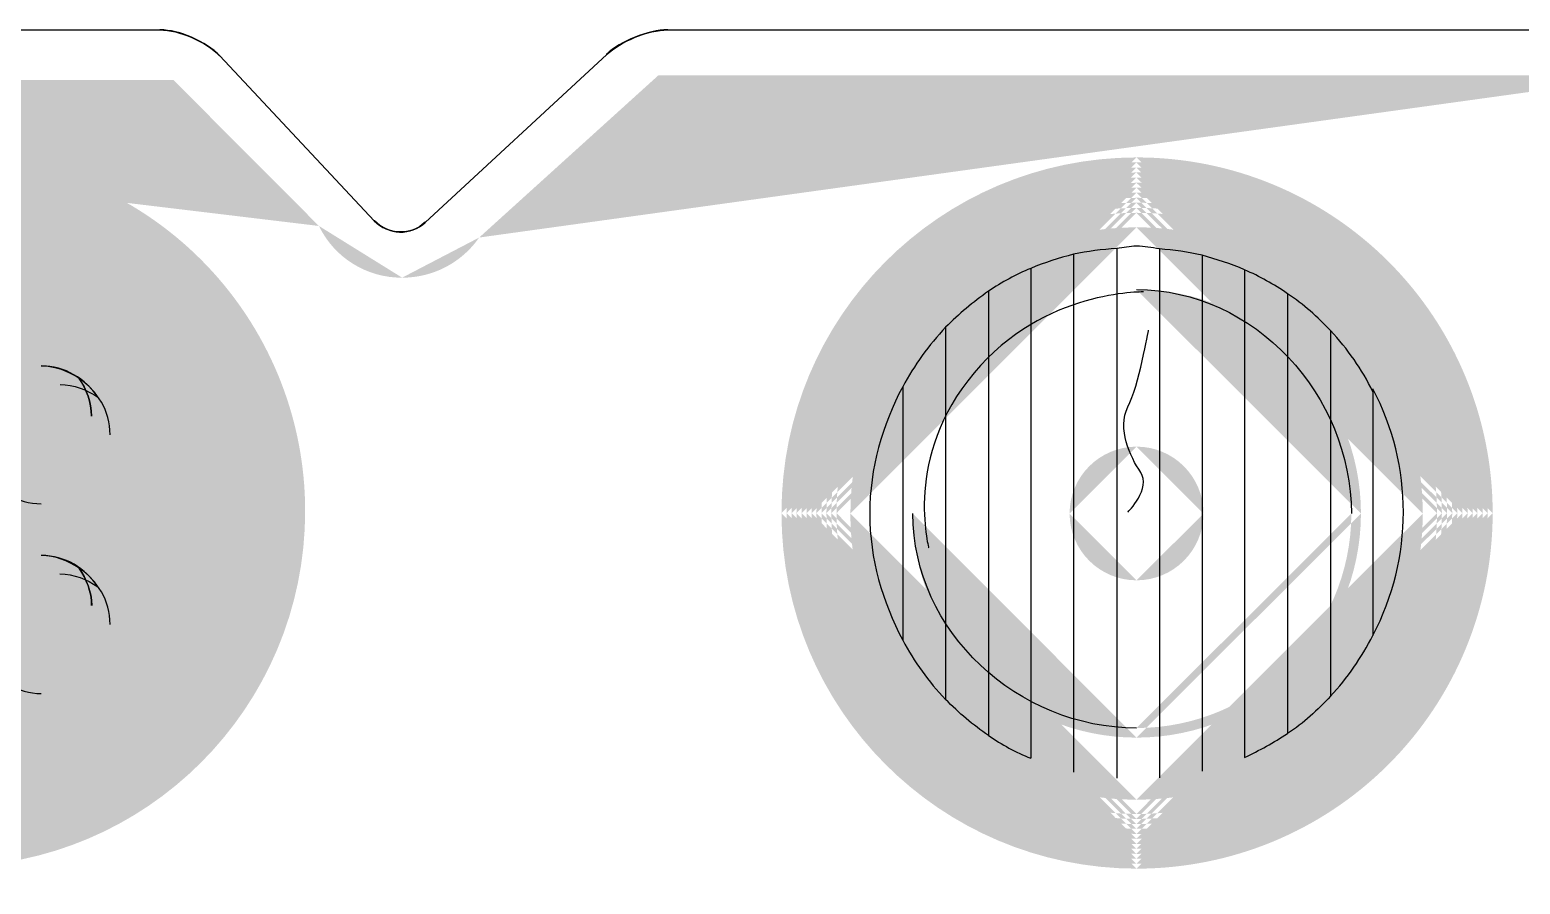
# Model space of a CAD drawing. Header units: millimetres. Extents: x 1111 to 1333, y -447 to -319.
# Drawn here: x 1289.4837 to 1289.7599, y -441.7549 to -441.5966 of the extents above; entities that cross this region are included whole.
import ezdxf

# ---------------------------------------------------------------- set-up
doc = ezdxf.new("R2010")
doc.units = ezdxf.units.MM

# ---------------------------------------------------------------- blocks, each defined once
blk = doc.blocks.new('scanne')
at = {"transparency": 33554559}
h = blk.add_hatch(color=256, dxfattribs=at)
h.paths.add_polyline_path([(0.3134596151887763, 0.8779816191822646), (0.1274266504312891, 0.8779816191822646)], flags=0)
h.paths.add_polyline_path([(0.1160675998614806, 0.8734653701603747), (0.0824922535982751, 0.8423534324545016)], flags=0)
h.paths.add_polyline_path([(0.0730491874612653, 0.8426271445164275), (0.0444006583127248, 0.8731916580986762)], flags=0)
h.paths.add_polyline_path([(0.0333153198046148, 0.8779816191822646), (-0.1532650690771788, 0.8779816191822646)], flags=0)
h.paths.add_polyline_path([(-0.1623431857972264, 0.8687210277537359), (0.0358243470393518, 0.8687210277537359), (0.0627849851387055, 0.8416691522998007)], flags=0)
h.paths.add_polyline_path([(0.062784985139615, 0.8416691522995733, 0.2893145815142176), (0.0782040979613612, 0.8320892301323966)], flags=0)
h.paths.add_polyline_path([(0.0782040979604517, 0.8320892301323966, 0.2465646913800578), (0.09248274385822698, 0.839525074480889)], flags=0)
h.paths.add_polyline_path([(0.09248274385822698, 0.8395250744811164), (0.1256931407058346, 0.8695877826164633), (0.3093539342605709, 0.8695877826164633)], flags=0)
h = blk.add_hatch(color=256, dxfattribs=at)
h.paths.add_polyline_path([(0.3979454049256219, 0.4791329644069721, 0.000348593503615), (1.12273494491842, 0.4778556414512423)], flags=0)
h.paths.add_polyline_path([(1.122734944931153, 0.4778556414512423, 0.0003490594145766), (1.847615722274667, 0.4791329644067446)], flags=0)
h.paths.add_polyline_path([(2.39887181502695, 0.8779770573146379), (2.212337044821879, 0.8779770573146379)], flags=0)
h.paths.add_polyline_path([(2.201206087637046, 0.8731870962308221), (2.172420702457429, 0.8426225826488007)], flags=0)
h.paths.add_polyline_path([(2.163160111029128, 0.8423488705866475), (2.129493527411568, 0.8734608082927479)], flags=0)
h.paths.add_polyline_path([(2.118225714195659, 0.8779770573146379), (1.932101512083363, 0.8779770573146379)], flags=0)
h.paths.add_polyline_path([(1.932101512083363, 0.8779770573146379, 0.3081533001647686), (1.925076235826736, 0.8731870962310495)], flags=0)
h.paths.add_polyline_path([(1.925076235827646, 0.8731870962308221), (1.924346336995995, 0.8669829561604274)], flags=0)
h.paths.add_polyline_path([(1.122734944960257, 0.7356011664344351, 0.0084323488305773), (1.692694695249656, 0.7471883103894471)], flags=0)
h.paths.add_polyline_path([(0.5529576693777472, 0.7471883103892197, 0.008435613470143), (1.122734944959347, 0.7356011664344351)], flags=0)
h.paths.add_polyline_path([(0.3212147902770539, 0.8669829561604274), (0.3205305101221256, 0.8731870962308221)], flags=0)
h.paths.add_polyline_path([(0.3134596151887763, 0.8779770573146379), (0.1274266504312891, 0.8779770573146379)], flags=0)
h.paths.add_polyline_path([(0.1160675998614806, 0.8734608082927479), (0.0824922535982751, 0.8423488705866475)], flags=0)
h.paths.add_polyline_path([(0.0730491874612653, 0.8426225826488007), (0.0444006583127248, 0.8731870962308221)], flags=0)
h.paths.add_polyline_path([(0.0333153198046148, 0.8779770573146379), (-0.1532650690771788, 0.8779770573146379)], flags=0)
h = blk.add_hatch(color=256, dxfattribs=at)
h.paths.add_polyline_path([(0.3979454049533615, 0.4839229254905604, 0.0004730256474262), (1.122689326269892, 0.4821894157651059)], flags=0)
h.paths.add_polyline_path([(1.122689326280351, 0.4821894157651059, 0.0004736602843846), (1.84761572229695, 0.4839229254905604)], flags=0)
h.paths.add_polyline_path([(2.389884935659893, 0.8779770573146379), (2.212337044821879, 0.8779770573146379)], flags=0)
h.paths.add_polyline_path([(2.201206087637046, 0.8731870962308221), (2.172375083780252, 0.8426225826488007)], flags=0)
h.paths.add_polyline_path([(2.163114492351496, 0.8423488705866475), (2.129493527411568, 0.8734608082927479)], flags=0)
h.paths.add_polyline_path([(2.118225714195659, 0.8779770573146379), (1.932101512083363, 0.8779770573146379)], flags=0)
h.paths.add_polyline_path([(1.932101512083363, 0.8779770573144104, 0.3114678950838856), (1.925076235826736, 0.8731870962308221)], flags=0)
h.paths.add_polyline_path([(1.925076235827646, 0.8731870962308221), (1.924346336995995, 0.8669829561604274)], flags=0)
h.paths.add_polyline_path([(1.122689326282625, 0.7356011664344351, 0.008432043201291), (1.692694695248292, 0.7471883103894471)], flags=0)
h.paths.add_polyline_path([(0.5529576693786566, 0.7471883103892197, 0.0084359193756812), (1.12268932628126, 0.7356011664344351)], flags=0)
h.paths.add_polyline_path([(0.3211691716003315, 0.8669829561604274), (0.3204848914454033, 0.8731870962308221)], flags=0)
h.paths.add_polyline_path([(0.3134596151887763, 0.8779770573146379), (0.1274266504312891, 0.8779770573146379)], flags=0)
h.paths.add_polyline_path([(0.1160675998614806, 0.8734608082927479), (0.0824922535982751, 0.8423488705866475)], flags=0)
h.paths.add_polyline_path([(0.0730491874612653, 0.8426225826488007), (0.0444006583127248, 0.8731870962308221)], flags=0)
h.paths.add_polyline_path([(0.0333153198046148, 0.8779770573146379), (-0.1443238083877532, 0.8779770573146379)], flags=0)
h = blk.add_hatch(color=256, dxfattribs=at)
h.paths.add_polyline_path([(0.3979317193836778, 0.4933659916271154, 0.0006971800122096), (1.122721259380114, 0.4908113457158834)], flags=0)
h.paths.add_polyline_path([(1.122721259380114, 0.4908113457161108, 0.000697834992868), (1.847647655395803, 0.4933659916273428)], flags=0)
h.paths.add_polyline_path([(2.371897491323352, 0.8779770573146379), (2.212323359219453, 0.8779770573146379)], flags=0)
h.paths.add_polyline_path([(2.201238020710889, 0.8731870962308221), (2.172407016854549, 0.8426225826488007)], flags=0)
h.paths.add_polyline_path([(2.163146425425793, 0.8423488705866475), (2.129479841808688, 0.8734608082927479)], flags=0)
h.paths.add_polyline_path([(2.118212028592779, 0.8779770573146379), (1.932087826480483, 0.8779770573146379)], flags=0)
h.paths.add_polyline_path([(1.932087826480483, 0.8779770573146379, 0.3081533000660401), (1.925062550224311, 0.8731870962308221)], flags=0)
h.paths.add_polyline_path([(1.925062550224311, 0.8731870962308221), (1.92433265139266, 0.8669829561604274)], flags=0)
h.paths.add_polyline_path([(1.122721259357831, 0.7356011664344351, 0.0084333692875137), (1.692681009646321, 0.7471883103892197)], flags=0)
h.paths.add_polyline_path([(0.5529439837753217, 0.7471883103892197, 0.0084345923569916), (1.122721259357831, 0.7356011664344351)], flags=0)
h.paths.add_polyline_path([(0.3212011046737189, 0.8669829561604274), (0.3205168245187906, 0.8731870962308221)], flags=0)
h.paths.add_polyline_path([(0.3134459295863508, 0.8779770573146379), (0.1274129648279541, 0.8779770573146379)], flags=0)
h.paths.add_polyline_path([(0.1160995329353227, 0.8734608082927479), (0.08247856799494001, 0.8423488705866475)], flags=0)
h.paths.add_polyline_path([(0.07303550185838499, 0.8426225826488007), (0.0443869727098445, 0.8731870962308221)], flags=0)
h.paths.add_polyline_path([(0.0333016342017345, 0.8779770573146379), (-0.1263637352569731, 0.8779770573146379)], flags=0)
for points in [[(-0.0716030754003896, 0.7888062294059637, 0.4139270631415881), (-0.0056384684751265, 0.7229328598348275), (-0.0056384684751265, 0.7229328598348275, 0.4139542936299595), (0.0602349010953276, 0.7888062294059637), (0.0602349010953276, 0.7888062294057363, 0.4143301439745405), (-0.0056384684751265, 0.8547252176533675), (-0.005638468476035999, 0.8547252176535948, 0.4143030542724333)], [(-0.005624782872701, 0.7238589189776122, 0.4138567376515998), (0.0592905944815812, 0.7888199150088442), (0.0592905944824906, 0.7888199150088442, 0.414501066771947), (-0.0056247828722462, 0.8538265297167981), (-0.005624782872701, 0.8538265297170256, 0.4145913279227051), (-0.0706770162585144, 0.7888199150088442), (-0.0706770162576049, 0.7888199150088442, 0.4139470227223033)], [(-0.0056247828722462, 0.7247439213113012, 0.4140235014745688), (0.0583326022644997, 0.7887925438026288), (0.0583326022644997, 0.7887925438026288, 0.4146768850903371), (-0.005624782872701, 0.8528867849709058), (-0.005624782872701, 0.8528867849711332, 0.4145018045589082), (-0.0697190240405234, 0.7887925438028561), (-0.0697190240405234, 0.7887925438026288, 0.4138482660743661)], [(-0.0056247828722462, 0.7257247228662891, 0.4141952087720282), (0.05742022872505, 0.7888153531412172), (0.0574202287259595, 0.7888153531412172, 0.41458748598586), (-0.0056247828722462, 0.8519516020928676), (-0.0056247828722462, 0.8519516020928676, 0.4149511997672009), (-0.0688066505010738, 0.7888153531412172), (-0.0688066505010738, 0.7888153531412172, 0.4145588910485273)], [(-0.005624782872701, 0.7266234108030858, 0.4139449065356376), (0.0565078551851457, 0.7888016675381097), (0.0565078551856004, 0.7888016675381097, 0.4144953296199511), (-0.0056247828722462, 0.8509799242731332), (-0.0056247828722462, 0.8509799242731332, 0.4147414265617331), (-0.0678486582839923, 0.7888016675381097), (-0.0678486582839923, 0.7888016675381097, 0.4141913359332962)], [(-0.0056019735341124, 0.7275585936815788, 0.4143998330841212), (0.0555726723075623, 0.7888244768766981), (0.0555726723075623, 0.7888244768764708, 0.4145545079261874), (-0.0056019735341124, 0.8500447413946403), (-0.0056019735341124, 0.8500447413946403, 0.4146497217413692), (-0.0669134754059542, 0.7888244768764708), (-0.0669134754059542, 0.7888244768766981, 0.4144956252804127)], [(-0.0056247828722462, 0.7284937765596169, 0.4140182149903744), (0.0546374894295241, 0.7888016675381097), (0.0546374894286146, 0.7888016675381097, 0.414585600041449), (-0.005624782872701, 0.8491095585163748), (-0.0056247828722462, 0.8491095585166021, 0.4145557150291506), (-0.065978292527916, 0.7888016675381097), (-0.065978292527916, 0.7888016675378822, 0.4139885693233227)], [(-0.005624782872701, 0.7294289594378826, 0.4143295674798146), (0.053725115889165, 0.7888244768764708), (0.053725115889165, 0.7888244768766981, 0.4144888547276416), (-0.005624782872701, 0.8481743756381092), (-0.0056247828722462, 0.8481743756383366, 0.4147461398940326), (-0.0650659189875569, 0.7888244768766981), (-0.0650659189884664, 0.7888244768766981, 0.4145872410223734)], [(-0.0056247828722462, 0.7303595804485213, 0.4140960023304177), (0.05276712367299299, 0.7887971056702554), (0.0527671236720835, 0.7887971056702554, 0.4145194889993732), (-0.005624782872701, 0.847280249569394), (-0.0056247828722462, 0.847280249569394, 0.4147815912617476), (-0.0641079267713849, 0.7887971056702554), (-0.0641079267713849, 0.7887971056702554, 0.4143580798839098)], [(-0.0056247828722462, 0.7312491446498371, 0.4137930479456002), (0.0519003688093562, 0.7888199150088442), (0.0519003688093562, 0.7888199150088442, 0.4142545911425762), (-0.005624782872701, 0.8463450666911285), (-0.0056247828722462, 0.8463450666911285, 0.414684791366005), (-0.0631955532310258, 0.7888199150088442), (-0.0631955532319353, 0.7888199150088442, 0.4142235797081567)], [(-0.005624782872701, 0.7321843275281026, 0.4141474637268035), (0.0509423765927295, 0.7887971056702554), (0.0509423765931842, 0.7887971056702554, 0.4144497073601648), (-0.0056247828722462, 0.8454098838126355), (-0.005624782872701, 0.8454098838126355, 0.4148872200690509), (-0.0622375610148538, 0.7887971056702554), (-0.0622375610148538, 0.7887971056702554, 0.4145851413014606)], [(-0.0613069400044424, 0.7888062294059637, 0.4146192981114185), (-0.0056065354017392, 0.7331058248032605), (-0.0056065354017392, 0.7331058248032605, 0.4143440247027213), (0.0500026318475193, 0.7888062294057363), (0.0500026318475193, 0.7888062294059637, 0.4148215331311519), (-0.0056065354012844, 0.8444610153314897), (-0.0056065354017392, 0.8444610153312623, 0.4150961571534073)], [(-0.0586336855324134, 0.7887241157870905, 0.4139047124311107), (-0.0056247828722462, 0.7357608318038729), (-0.005624782872701, 0.7357608318038729, 0.414515282726579), (0.0474753571418205, 0.7887241157870905), (0.0474753571418205, 0.7887241157870905, 0.4143041237101053), (-0.005624782872701, 0.8418242558013844), (-0.005624782872701, 0.8418242558016117, 0.4136925159669577)]]:
    blk.add_hatch(color=256, dxfattribs=at).paths.add_polyline_path(points)
h = blk.add_hatch(color=256, dxfattribs=at)
h.paths.add_polyline_path([(0.2142846114168151, 0.7225770341542557, 0.414302271763168), (0.2802948370183458, 0.7884504037251645)], flags=0)
h.paths.add_polyline_path([(0.1485024791998057, 0.7884504037251645, 0.4137210845948907), (0.2142846114168151, 0.7225770341542557)], flags=0)
h.paths.add_polyline_path([(0.2142846114168151, 0.8543693919732503, 0.414096915557951), (0.1485024791998057, 0.7884504037253919)], flags=0)
h.paths.add_polyline_path([(0.2802948370192553, 0.7884504037251645, 0.4146781510916827), (0.2142846114168151, 0.854369391973023)], flags=0)
h = blk.add_hatch(color=256, dxfattribs=at)
h.paths.add_polyline_path([(0.2142572402105998, 0.8534570184335734, 0.4140008449875923), (0.1494331002102172, 0.7884504037253919)], flags=0)
h.paths.add_polyline_path([(0.2793550922726808, 0.7884504037253919, 0.4144456660107923), (0.2142572402105998, 0.8534570184335734)], flags=0)
h.paths.add_polyline_path([(0.2142572402110545, 0.7234894076941601, 0.4140644571207653), (0.2793550922731356, 0.7884504037253919)], flags=0)
h.paths.add_polyline_path([(0.1494331002102172, 0.7884504037251645, 0.4136198216971849), (0.2142572402105998, 0.7234894076941601)], flags=0)
h = blk.add_hatch(color=256, dxfattribs=at)
h.paths.add_polyline_path([(0.2142800495491883, 0.8524990262167192, 0.4141703393993045), (0.1503682830891648, 0.7884504037253919)], flags=0)
h.paths.add_polyline_path([(0.2784199093946427, 0.7884504037251645, 0.4147683364412688), (0.2142800495491883, 0.8524990262164919)], flags=0)
h.paths.add_polyline_path([(0.2142800495491883, 0.7244017812338371, 0.414234562041888), (0.2784199093946427, 0.7884504037253919)], flags=0)
h.paths.add_polyline_path([(0.1503682830882553, 0.7884504037253919, 0.4136357824581724), (0.2142800495491883, 0.7244017812338371)], flags=0)
h = blk.add_hatch(color=256, dxfattribs=at)
h.paths.add_polyline_path([(0.2142344308715565, 0.8515866526770423, 0.4140723712564526), (0.1512806566286144, 0.7884504037253919)], flags=0)
h.paths.add_polyline_path([(0.2774619171775612, 0.7884504037253919, 0.4148010871324793), (0.2142344308715565, 0.8515866526768149)], flags=0)
h.paths.add_polyline_path([(0.214234430872466, 0.7253141547735141, 0.4142596053126553), (0.2774619171780159, 0.7884504037251645)], flags=0)
h.paths.add_polyline_path([(0.1512806566286144, 0.7884504037253919, 0.4135299227523119), (0.214234430872466, 0.7253141547735141)], flags=0)
h = blk.add_hatch(color=256, dxfattribs=at)
h.paths.add_polyline_path([(0.214261802079136, 0.8506286604601881, 0.4142481318512185), (0.1522204013747341, 0.7884504037251645)], flags=0)
h.paths.add_polyline_path([(0.2765769148438721, 0.7884504037251645, 0.414711734502609), (0.2142618020782265, 0.8506286604601881)], flags=0)
h.paths.add_polyline_path([(0.214261802079136, 0.7262721469903682, 0.414161869106824), (0.2765769148443269, 0.7884504037253919)], flags=0)
h.paths.add_polyline_path([(0.1522204013747341, 0.7884504037251645, 0.4136973759714875), (0.214261802079136, 0.7262721469903682)], flags=0)
h = blk.add_hatch(color=256, dxfattribs=at)
h.paths.add_polyline_path([(0.2142800495491883, 0.8496706682435615, 0.4141494979490689), (0.1531510223851455, 0.7884504037253919)], flags=0)
h.paths.add_polyline_path([(0.2756371700977525, 0.7884504037253919, 0.4147740706784531), (0.2142800495491883, 0.8496706682433341)], flags=0)
h.paths.add_polyline_path([(0.2142800495482788, 0.7271389018530954, 0.4141874088607258), (0.2756371700977525, 0.7884504037251645)], flags=0)
h.paths.add_polyline_path([(0.1531510223851455, 0.7884504037253919, 0.4135605843174187), (0.2142800495491883, 0.7271389018533227)], flags=0)
h = blk.add_hatch(color=256, dxfattribs=at)
h.paths.add_polyline_path([(0.2142846114168151, 0.848758294703657, 0.4138905990062125), (0.1540679577922219, 0.7884504037251645)], flags=0)
h.paths.add_polyline_path([(0.2746837397492072, 0.7884504037253919, 0.4143987016781797), (0.2142846114168151, 0.848758294703657)], flags=0)
h.paths.add_polyline_path([(0.2142846114168151, 0.7280968940701769, 0.4139591768297311), (0.2746837397492072, 0.7884504037253919)], flags=0)
h.paths.add_polyline_path([(0.1540679577931314, 0.7884504037253919, 0.4134499697460237), (0.2142846114168151, 0.7280968940699495)], flags=0)
h = blk.add_hatch(color=256, dxfattribs=at)
h.paths.add_polyline_path([(0.2142800495491883, 0.8478459211637527, 0.4139119702736994), (0.1549757694644995, 0.7884504037253919)], flags=0)
h.paths.add_polyline_path([(0.273721185664499, 0.7884504037253919, 0.4145872410197588), (0.2142800495491883, 0.84784592116398)], flags=0)
h.paths.add_polyline_path([(0.2142800495491883, 0.7290092676096265, 0.4144283596942201), (0.273721185664499, 0.7884504037253919)], flags=0)
h.paths.add_polyline_path([(0.1549757694640448, 0.7884504037251645, 0.4137525395744443), (0.2142800495482788, 0.7290092676096265)], flags=0)
h = blk.add_hatch(color=256, dxfattribs=at)
h.paths.add_polyline_path([(0.2142618020782265, 0.846887928947126, 0.4139644153062589), (0.1559155142106192, 0.7884504037253919)], flags=0)
h.paths.add_polyline_path([(0.2727905646540876, 0.7884504037253919, 0.4147811746913326), (0.2142618020782265, 0.846887928947126)], flags=0)
h.paths.add_polyline_path([(0.214261802079136, 0.7299672598264806, 0.4143274619617624), (0.2727905646540876, 0.7884504037253919)], flags=0)
h.paths.add_polyline_path([(0.1559155142106192, 0.7884504037253919, 0.4135094983568079), (0.2142618020782265, 0.7299672598264806)], flags=0)
h = blk.add_hatch(color=256, dxfattribs=at)
h.paths.add_polyline_path([(0.2142663639458533, 0.8459755554072216, 0.4136900445046198), (0.1568324496176956, 0.7884504037251645)], flags=0)
h.paths.add_polyline_path([(0.2718371343059971, 0.7884504037253919, 0.4143875366406327), (0.2142663639458533, 0.8459755554072216)], flags=0)
h.paths.add_polyline_path([(0.2142663639467628, 0.730834014689208, 0.4140596416431507), (0.2718371343050876, 0.7884504037253919)], flags=0)
h.paths.add_polyline_path([(0.1568324496176956, 0.7884504037253919, 0.4133609795921951), (0.2142663639458533, 0.7308340146889805)], flags=0)
h = blk.add_hatch(color=256, dxfattribs=at)
h.paths.add_polyline_path([(0.2142618020782265, 0.8450175631905948, 0.4138766777288244), (0.1577402612904279, 0.7884504037251645)], flags=0)
h.paths.add_polyline_path([(0.2708745802212888, 0.7884504037251645, 0.4153566109627176), (0.214261802079136, 0.8450175631905948)], flags=0)
h.paths.add_polyline_path([(0.2142618020782265, 0.731792006906062, 0.4144188455708881), (0.2708745802203794, 0.7884504037253919)], flags=0)
h.paths.add_polyline_path([(0.1577402612895185, 0.7884504037253919, 0.4129374263848695), (0.2142618020782265, 0.731792006906062)], flags=0)
h = blk.add_hatch(color=256, dxfattribs=at)
h.paths.add_polyline_path([(0.214261802079136, 0.732704380445739, 0.4144496991258177), (0.2699622066809297, 0.7884504037253919)], flags=0)
h.paths.add_polyline_path([(0.1586982535070547, 0.7884504037253919, 0.4137279791255449), (0.2142618020782265, 0.7327043804459663)], flags=0)
h.paths.add_polyline_path([(0.2142618020782265, 0.8441051896509179, 0.4140684478930283), (0.1586982535065999, 0.7884504037253919)], flags=0)
h.paths.add_polyline_path([(0.2699622066809297, 0.7884504037251645, 0.4147889173025132), (0.2142618020782265, 0.8441051896506905)], flags=0)
h = blk.add_hatch(color=256, dxfattribs=at)
h.paths.add_polyline_path([(0.2142800495491883, 0.7353593874463514, 0.4145161984630783), (0.2673345708869874, 0.7883682901067459)], flags=0)
h.paths.add_polyline_path([(0.1612711468890211, 0.7883682901067459, 0.4143719201317834), (0.2142800495491883, 0.7353593874463514)], flags=0)
h.paths.add_polyline_path([(0.2142800495491883, 0.8414228114438628, 0.4141934339188217), (0.1612711468890211, 0.7883682901067459)], flags=0)
h.paths.add_polyline_path([(0.2673345708860779, 0.7883682901065187, 0.4143379559401695), (0.2142800495491883, 0.8414228114438628)], flags=0)
h = blk.add_hatch(color=256, dxfattribs=at)
h.paths.add_polyline_path([(0.2142800495491883, 0.7486344224498679, 0.413274032912669), (0.2541051545597384, 0.7883682901065187)], flags=0)
h.paths.add_polyline_path([(0.1728582908433509, 0.7883682901065187, 0.4137781892947239), (0.2142800495491883, 0.7468552940472364)], flags=0)
h.paths.add_polyline_path([(0.2142800495491883, 0.7468552940474638, 0.4132816822398202), (0.2558842829619152, 0.7883682901067459)], flags=0)
h.paths.add_polyline_path([(0.2558842829628247, 0.7883682901065187, 0.4141058314950595), (0.2142800495491883, 0.8298812861658007)], flags=0)
h = blk.add_hatch(color=256, dxfattribs=at)
h.paths.add_polyline_path([(0.0148032606832658, 0.8123044099231719, 0.4144365385412727), (0.0020300311264236, 0.7994855616886979)], flags=0)
h.paths.add_polyline_path([(0.0112906225551797, 0.8157258106964491, 0.4126350456118392), (-0.0014369883244854, 0.8029981998167841)], flags=0)
h = blk.add_hatch(color=256, dxfattribs=at)
h.paths.add_polyline_path([(0.0079194023253422, 0.7936691803727172, 0.4132367953032471), (0.0206470132054619, 0.8064424099293319)], flags=0)
h.paths.add_polyline_path([(0.0112951844228064, 0.8157030013580879, 0.4126350455456663), (-0.0014324264564038, 0.8029753904784229)], flags=0)
h = blk.add_hatch(color=256, dxfattribs=at)
h.paths.add_polyline_path([(0.0112997462904332, 0.7902021609215808, 0.4151811123017127), (0.0240729758472753, 0.8029753904784229)], flags=0)
h.paths.add_polyline_path([(0.0079239641929689, 0.7936691803724898, 0.413236795322813), (0.0206515750726339, 0.8064424099295592)], flags=0)
h = blk.add_hatch(color=256, dxfattribs=at)
h.paths.add_polyline_path([(0.2142982970192406, 0.7760056286426789, 0.4129810994637009), (0.2267065771609396, 0.7883682901065187)], flags=0)
h.paths.add_polyline_path([(0.2018900168793607, 0.7883682901067459, 0.4129810995031579), (0.2142982970192406, 0.7760056286429063)], flags=0)
h.paths.add_polyline_path([(0.2142982970192406, 0.8007765702479901, 0.4136029412080439), (0.2018900168789059, 0.7883682901067459)], flags=0)
h.paths.add_polyline_path([(0.2267065771613943, 0.7883682901067459, 0.4136029411687859), (0.2142982970201501, 0.8007765702475353)], flags=0)
h = blk.add_hatch(color=256, dxfattribs=at)
h.paths.add_polyline_path([(0.011308870025232, 0.7806039912832148, 0.412635045588706), (-0.0014187408539783, 0.7678763804035498)], flags=0)
h.paths.add_polyline_path([(0.0079330879286772, 0.7585245516211216, 0.4138320284262634), (0.020660698808797, 0.7713433998549136)], flags=0)
h = blk.add_hatch(color=256, dxfattribs=at)
h.paths.add_polyline_path([(0.0113134318937682, 0.7806085531508417, 0.4126350456170778), (-0.0014141789854421, 0.7678809422711766)], flags=0)
h.paths.add_polyline_path([(0.0147804513446772, 0.7771871523762002, 0.4118940463862618), (0.0020528404650122, 0.7644139228202677)], flags=0)
h = blk.add_hatch(color=256, dxfattribs=at)
h.paths.add_polyline_path([(0.0079467735311027, 0.7584971804153611, 0.4144208103667678), (0.0206743844112225, 0.7713616473254206)], flags=0)
h.paths.add_polyline_path([(0.011322555628567, 0.7550301609635426, 0.415776588851016), (0.0240957851854091, 0.7678490091973345)], flags=0)
at = {"lineweight": -3}
for points in [[(-0.1595193896916953, 0.8780135522563342), (0.033310757936988, 0.8780135522563342)], [(0.1274220885636623, 0.8780135522563342), (0.3134550533216043, 0.8780135522563342)], [(0.044396096445098, 0.8731779724953412), (0.0730446255931838, 0.8426134589133198)], [(0.0824876917301936, 0.842339746851394), (0.1161086566701215, 0.8734516845572672)], [(0.2106488028609874, 0.8375087289582552), (0.2106488028609874, 0.7393373360796432)], [(0.2185408339803416, 0.8374174916043557), (0.2185408339803416, 0.7393829547568203)], [(0.2026199157114661, 0.8364138807107792), (0.2026199157114661, 0.7404321843275739)], [(0.2264784837755087, 0.8362314060025255), (0.2264784837755087, 0.7406146590353729)], [(0.1946822659153895, 0.8338136161221427), (0.1946822659153895, 0.7430324489157556)], [(0.2343248962181406, 0.8335399040604443), (0.2343248962181406, 0.7431693049468322)], [(0.1868814721499348, 0.8295710791624059), (0.1868814721499348, 0.7472749858757198)], [(0.2422625460133077, 0.8291148923924538), (0.2422625460133077, 0.7475943166148227)], [(0.1788982036771358, 0.8229107523222864), (0.1788982036771358, 0.7539353127160667)], [(0.2502458144870161, 0.8222720908443079), (0.2502458144870161, 0.7545283555168681)], [(0.1709605538810592, 0.8118710324908988), (0.1709605538810592, 0.7649294138700498)], [(0.2580922269287384, 0.8109586589512218), (0.2580922269287384, 0.7657961687330044)]]:
    blk.add_lwpolyline(points, dxfattribs=at)
for centre, radius, start, end in [((0.2149581525275153, 0.7862874447591821), 0.0512554123658152, 77.01104527528405, 85.9918369677106), ((0.2165303130516349, 0.7805350700034523), 0.0575842047806414, 103.9789970086628, 112.2971673030848), ((0.2111384704819557, 0.7942624675579282), 0.0428380674344737, 112.5909248059735, 124.4890455704036), ((0.2164262360245175, 0.7921011878586341), 0.0451389990716536, 55.08418455006785, 66.63899416686941), ((0.2182393477535243, 0.7862506667800063), 0.0537744129599375, 137.0203576503807, 151.5467479595276), ((0.2168182657835587, 0.7907108190638609), 0.0459729799850439, 26.13126495043541, 43.35509536485871), ((0.2147595778631057, 0.7886503566871852), 0.048990125352471, 332.1922678920726, 27.80773210874602), ((0.2140168582170645, 0.7881224724415006), 0.0494075091897094, 317.1610847276641, 333.1355830877166), ((0.2151210628123863, 0.7884504256242053), 0.0500338739556328, 208.0409016118311, 223.6170419390543), ((0.2087791376372934, 0.7782454693465298), 0.0379299169548661, 234.7377975737885, 248.1822320501006), ((0.2023307496017423, 0.8098927081346118), 0.0739975536801362, 295.6179097384511, 302.658911542858)]:
    blk.add_arc(centre, radius, start, end, dxfattribs=at)
for points in [[(0.0444280295184854, 0.8731825343629679), (0.0418733836079355, 0.8758284176285542), (0.0369465664932705, 0.8780181141237335), (0.033297072333653, 0.8780181141237335)], [(0.0443869727098445, 0.8732144674370373), (0.0418779454751075, 0.8758147320252192), (0.0369511283608972, 0.8780044285208533), (0.0333016342017345, 0.8780044285208533)], [(0.0443869727098445, 0.8731870962308221), (0.0418779454751075, 0.8758329794959536), (0.0369055096832653, 0.8779770573146379), (0.0333016342017345, 0.8779770573146379)], [(0.0333061960693613, 0.8779953047853724), (0.0369100715508921, 0.8779953047853724), (0.0418825073427343, 0.8758056082899656), (0.0443915345774713, 0.8732053437015564)], [(0.0443915345774713, 0.8732053437015564), (0.0418825073427343, 0.8758056082899656), (0.0369100715508921, 0.8779953047853724), (0.0333061960693613, 0.8779953047853724)], [(0.0443915345774713, 0.8732053437015564), (0.0418825073427343, 0.8758056082899656), (0.0369100715508921, 0.8779953047853724), (0.0333061960693613, 0.8779953047853724)], [(0.0443915345774713, 0.8732007818339297), (0.0418825073427343, 0.8758010464221115), (0.0369100715508921, 0.8779907429177455), (0.0333061960693613, 0.8779907429177455)], [(0.033310757936988, 0.8780135522563342), (0.0369146334189736, 0.8780135522563342), (0.041887069210361, 0.8758238557607), (0.044396096445098, 0.8731779724953412)], [(0.044396096445098, 0.8731734106277144), (0.041887069210361, 0.8758192938930733), (0.0369146334189736, 0.87800899038848), (0.033310757936988, 0.87800899038848)], [(0.044396096445098, 0.8731962199660755), (0.041887069210361, 0.8757964845547122), (0.0369146334189736, 0.8779861810498913), (0.033310757936988, 0.8779861810498913)], [(0.0444006583127248, 0.8731916580986762), (0.0418916310784425, 0.8758375413638076), (0.0369191952866004, 0.8779816191822646), (0.0333153198046148, 0.8779816191822646)], [(0.0444006583127248, 0.8731870962308221), (0.0418916310784425, 0.8758329794959536), (0.0369191952866004, 0.8779770573146379), (0.0333153198046148, 0.8779770573146379)], [(0.0444006583127248, 0.8731870962308221), (0.0418460124017202, 0.8758329794959536), (0.0369191952866004, 0.8779770573146379), (0.0333153198046148, 0.8779770573146379)], [(0.0444097820484331, 0.8732053437015564), (0.0418551361369737, 0.8758056082899656), (0.0368827003451315, 0.8779953047853724), (0.0333244435403231, 0.8779953047853724)], [(0.0444189057841413, 0.8731688487600877), (0.041864259872682, 0.8758147320252192), (0.0369374427575622, 0.8780044285208533), (0.0333335672755766, 0.8780044285208533)], [(0.0444280295184854, 0.8731734106277144), (0.0418733836079355, 0.8758192938930733), (0.0369465664932705, 0.87800899038848), (0.0333426910112849, 0.87800899038848)], [(0.1274266504312891, 0.8779816191822646), (0.1238227749497582, 0.8779816191822646), (0.1187134831268395, 0.8758831600407575), (0.1160675998614806, 0.8734653701603747)], [(0.1274266504312891, 0.8779770573146379), (0.1238227749497582, 0.8779770573146379), (0.1187134831268395, 0.8759242168500804), (0.1160675998614806, 0.8734608082927479)], [(0.1274266504312891, 0.8779770573146379), (0.1238227749497582, 0.8779770573146379), (0.1186678644492076, 0.8759242168500804), (0.1160675998614806, 0.8734608082927479)], [(0.1273901554893655, 0.8779953047853724), (0.123831898684557, 0.8779953047853724), (0.1186769881849159, 0.8758968456440925), (0.1160767235967341, 0.8734334370865326)], [(0.1273992792250738, 0.8780044285208533), (0.1238410224198105, 0.8780044285208533), (0.1187317305973465, 0.8758603507023963), (0.1160858473324424, 0.8734425608220135)], [(0.1274084029603273, 0.8780181141237335), (0.1238501461555188, 0.8780181141237335), (0.1186952356558777, 0.8759196549824537), (0.1160949710676959, 0.8734562464251212)], [(0.1274084029603273, 0.87800899038848), (0.1238501461555188, 0.87800899038848), (0.1186952356558777, 0.8759105312469728), (0.1160949710676959, 0.8734471226896403)], [(0.1274129648279541, 0.8780044285208533), (0.1238547080231456, 0.8780044285208533), (0.1186997975235045, 0.875905969379346), (0.1160995329353227, 0.8734425608220135)], [(0.1274129648279541, 0.8779770573146379), (0.1238547080231456, 0.8779770573146379), (0.1186997975235045, 0.8759242168500804), (0.1160995329353227, 0.8734608082927479)], [(0.1161040948024947, 0.8734334370865326), (0.118704359391586, 0.8758968456440925), (0.12381365121405, 0.8779953047853724), (0.1274175266960356, 0.8779953047853724)], [(0.1274175266960356, 0.8779953047853724), (0.1238592698907723, 0.8779953047853724), (0.118704359391586, 0.8758968456440925), (0.1161040948024947, 0.8734334370865326)], [(0.1274175266960356, 0.8779953047853724), (0.1238592698907723, 0.8779953047853724), (0.118704359391586, 0.8758968456440925), (0.1161040948024947, 0.8734334370865326)], [(0.1274175266960356, 0.8779907429177455), (0.1238592698907723, 0.8779907429177455), (0.118704359391586, 0.8758922837762384), (0.1161040948024947, 0.8734288752186785)], [(0.1161086566701215, 0.8734516845572672), (0.1187089212592127, 0.8759150931145995), (0.1238182130816767, 0.8780135522563342), (0.1274220885636623, 0.8780135522563342)], [(0.1274220885636623, 0.87800899038848), (0.1238182130816767, 0.87800899038848), (0.1187089212592127, 0.8759105312469728), (0.1161086566701215, 0.8734471226896403)], [(0.1274220885636623, 0.8779861810498913), (0.1238182130816767, 0.8779861810498913), (0.1187089212592127, 0.8758877219083842), (0.1161086566701215, 0.8734699320282288)], [(0.0825196248040357, 0.8423443087190207), (0.0798281228614997, 0.8397896628077887), (0.07563120457894, 0.8400177561927648), (0.0730309399907583, 0.8426180207809466)], [(0.0825196248040357, 0.8423808036607169), (0.0798281228614997, 0.8397805390723078), (0.07563120457894, 0.8400086324572839), (0.0730309399907583, 0.842608897045693)], [(0.08247856799494001, 0.8423762417930902), (0.0798326847291264, 0.8397759772046811), (0.0756357664465668, 0.8400040705896572), (0.07303550185838499, 0.8426499538547886)], [(0.08247856799494001, 0.8423488705866475), (0.0798326847291264, 0.8397942246754155), (0.0756357664465668, 0.8400223180603916), (0.07303550185838499, 0.8426225826488007)], [(0.0730400637264666, 0.8426408301195351), (0.0756403283146483, 0.8399949468541763), (0.0798372465972079, 0.8397668534692002), (0.0824831298625668, 0.8423671180576093)], [(0.0824831298625668, 0.8423671180576093), (0.0798372465972079, 0.8397668534692002), (0.0756403283146483, 0.8399949468541763), (0.0730400637264666, 0.8426408301195351)], [(0.0824831298625668, 0.8423671180576093), (0.0798372465972079, 0.8397668534692002), (0.0756403283146483, 0.8399949468541763), (0.0730400637264666, 0.8426408301195351)], [(0.0824831298625668, 0.8423625561897551), (0.0798372465972079, 0.8397622916015735), (0.0756403283146483, 0.8399903849865495), (0.0730400637264666, 0.8426362682519084)], [(0.0824876917301936, 0.8423579943223558), (0.0798418084648347, 0.8397577297339466), (0.0756448901822751, 0.8399858231189227), (0.0730446255931838, 0.8426317063840542)], [(0.0730446255931838, 0.8426134589133198), (0.0756448901822751, 0.8400131943249107), (0.0798418084648347, 0.8397851009401619), (0.0824876917301936, 0.842339746851394)], [(0.0824876917301936, 0.8423808036607169), (0.0798418084648347, 0.8397805390723078), (0.0756448901822751, 0.8400086324572839), (0.0730446255931838, 0.842608897045693)], [(0.0824922535982751, 0.8423534324545016), (0.0798463703324615, 0.8397531678663199), (0.0756494520499018, 0.8399812612510686), (0.0730491874612653, 0.8426271445164275)], [(0.0824922535982751, 0.8423488705866475), (0.0798463703324615, 0.8397942246754155), (0.0756494520499018, 0.8399766993832145), (0.0730491874612653, 0.8426225826488007)], [(0.0824922535982751, 0.8423488705866475), (0.0798007516557391, 0.8397942246754155), (0.0756494520499018, 0.8399766993832145), (0.0730491874612653, 0.8426225826488007)], [(0.0824557586558967, 0.8423671180576093), (0.0798098753914474, 0.8397668534692002), (0.0756129571079782, 0.8399949468541763), (0.0730583111965189, 0.8426408301195351)], [(0.0825105010692369, 0.8423762417930902), (0.0798189991267009, 0.8397759772046811), (0.0756220808436865, 0.8400040705896572), (0.0730674349322271, 0.842604335177839)], [(0.2106488028609874, 0.8375087289582552), (0.2078660635640972, 0.8372806355735065), (0.205174561622016, 0.8370069235113533), (0.2026199157114661, 0.8364138807107792)], [(0.2142982970201501, 0.8379192970512576), (0.2130209740646478, 0.8379192970512576), (0.2118805071397674, 0.8376455849893318), (0.2106488028609874, 0.8375087289582552)], [(0.2185408339803416, 0.8374174916043557), (0.2170810363161308, 0.8376455849893318), (0.2157580946834514, 0.8379192970512576), (0.2142982970201501, 0.8379192970512576)], [(0.2343248962181406, 0.8335399040604443), (0.2317702503066812, 0.8346803709850973), (0.2291243670413223, 0.8355015071708749), (0.2264784837755087, 0.8362314060025255)], [(0.1868814721499348, 0.8295710791624059), (0.1839618768224227, 0.8275638573750256), (0.1814072309114181, 0.8253285422026692), (0.1788982036771358, 0.8229107523222864)], [(0.2156121149171213, 0.8294387849991836), (0.2156121149171213, 0.8294387849991836), (0.197090932060064, 0.8298949717691357), (0.1841808464721453, 0.814430240269985)], [(0.2142800495491883, 0.829881286166028), (0.2361770145032551, 0.829881286166028), (0.2541051545597384, 0.8102652550610401), (0.2541051545597384, 0.7883682901067459)], [(0.2502458144870161, 0.8222720908443079), (0.2478280246066333, 0.8248267367557673), (0.245273378695174, 0.8271532892820233), (0.2422625460133077, 0.8291148923924538)], [(0.212692519590064, 0.8081348628456908), (0.2146997413776717, 0.8120124503898296), (0.2165244884574804, 0.8223678900660615), (0.2165244884574804, 0.8223678900660615)], [(0.0218285369389832, 0.8099322387190568), (0.0195019844129547, 0.8133536394932434), (0.0158068715770696, 0.8157258106966764), (0.0112906225551797, 0.8157258106966764)], [(0.0183660793552463, 0.8134220675085543), (0.0163132388913709, 0.8147450091412338), (0.0139866863648877, 0.8157030013580879), (0.0112951844228064, 0.8157030013580879)], [(0.0148032606823563, 0.8123044099222624), (0.0174035252714475, 0.8123044099222624), (0.0197756964741984, 0.811300799028686), (0.0218285369389832, 0.8099322387190568)], [(0.0240729758472753, 0.8029753904784229), (0.0240729758472753, 0.8074460208231357), (0.0217464233203373, 0.8110955149820711), (0.0183250225461507, 0.8134220675085543)], [(0.0183250225461507, 0.8134220675085543), (0.019693582856462, 0.8113692270442243), (0.0206515750726339, 0.8090426745177409), (0.0206515750726339, 0.8064424099293319)], [(0.0206470132054619, 0.8064424099293319), (0.0206470132054619, 0.8090426745177409), (0.0196890209883804, 0.8113692270442243), (0.0183660793552463, 0.8134220675085543)], [(0.1841808464721453, 0.814430240269985), (0.1710882861768823, 0.7989655087710616), (0.1757870099065713, 0.7820409796083823), (0.1757870099065713, 0.7820409796083823)], [(0.1709605538810592, 0.8118710324908988), (0.1672198223684518, 0.8048001375577769), (0.1648476511647914, 0.7968168690847506), (0.1648476511647914, 0.7883774138419996)], [(0.2150646907932696, 0.7960002947668272), (0.2131030876823843, 0.7989198900938846), (0.2106852978020015, 0.8041204192707027), (0.212692519590064, 0.8081348628456908)], [(0.0009899252906962, 0.7960413515761502), (0.00322524046328, 0.7926199508019636), (0.0069203532996198, 0.7902021609215808), (0.0112997462904332, 0.7902021609215808)], [(0.212692519590064, 0.7886556877715521), (0.212692519590064, 0.7886556877715521), (0.2170719125804226, 0.7930806994395426), (0.2150646907932696, 0.7960002947668272)], [(0.1648476511647914, 0.7883774138419996), (0.1648476511647914, 0.7798923399222986), (0.1672198223684518, 0.772045927480349), (0.1709605538810592, 0.7649294138700498)], [(0.2142800495491883, 0.7486344224500954), (0.1923830845946668, 0.7486344224500954), (0.1728582908442604, 0.7664257064752747), (0.1728582908442604, 0.7883682901067459)], [(0.0183341462818589, 0.7782318200797818), (0.0162813058170741, 0.779645999066588), (0.0139547532910456, 0.7806039912832148), (0.0113088700261415, 0.7806039912832148)], [(0.0218057276003947, 0.7748149811734493), (0.0195247937510885, 0.7781907632706861), (0.0158296809152034, 0.7806085531510691), (0.0113134318928587, 0.7806085531510691)], [(0.0147804513446772, 0.7771871523768823), (0.0174263346095813, 0.7771871523768823), (0.0197528871360646, 0.7761835414830786), (0.0218057276003947, 0.7748149811734493)], [(0.0206606988078875, 0.7713433998546863), (0.0206606988078875, 0.7739436644430953), (0.0197027065917155, 0.7762702169693512), (0.0183341462818589, 0.7782318200797818)], [(0.018347831885194, 0.7782500675507436), (0.0196707735174187, 0.7762428457633633), (0.0206743844112225, 0.77391629323688), (0.0206743844112225, 0.7713616473254206)], [(0.0240957851854091, 0.7678490091973345), (0.0240957851854091, 0.7722740208653249), (0.0217236139817487, 0.7759691337012101), (0.018347831885194, 0.7782500675507436)], [(0.0009671159521076, 0.7609149702950618), (0.0032480498023233, 0.7574479508441528), (0.0069431626382084, 0.75503016096377), (0.011322555628567, 0.75503016096377)], [(0.2502458144870161, 0.7545283555168681), (0.2478280246066333, 0.7519737096056361), (0.245273378695174, 0.7495559197252533), (0.2422625460133077, 0.7475943166148227)], [(0.1868814721499348, 0.7472749858757198), (0.1839618768224227, 0.7491909703092006), (0.1814072309114181, 0.751426285481557), (0.1788982036771358, 0.7539353127160667)]]:
    blk.add_open_spline(points, degree=3, dxfattribs=at)

msp = doc.modelspace()

# ---------------------------------------------------------------- block references
msp.add_blockref('scanne', (1289.474531254918, -442.4746447301145))

doc.saveas('drawing.dxf')
